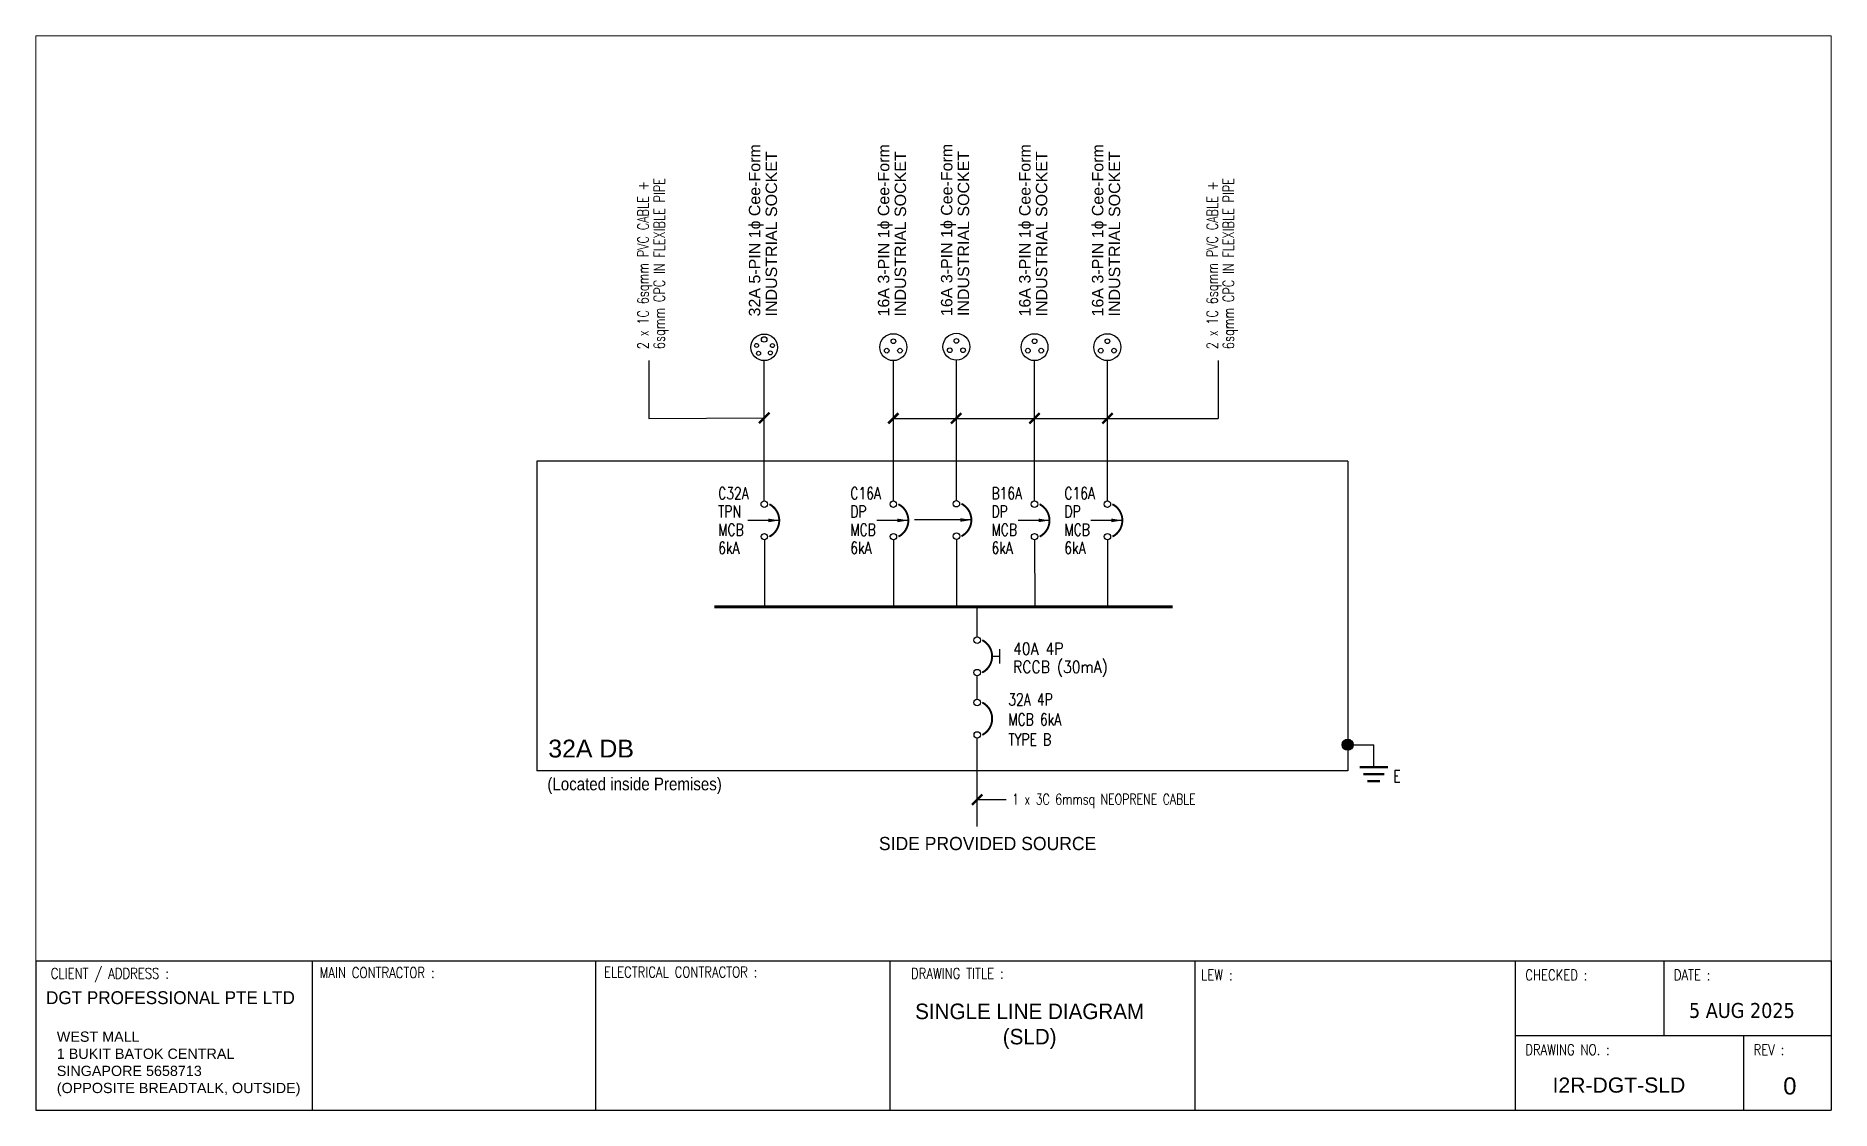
# Paper-space layout 'Layout1' of a CAD drawing. Header units: millimetres. Extents: x 1 to 279, y 2 to 168.
# The model-space entities are those that its viewports show. They can reach past a viewport. Long polylines and large blocks are cut down to what shows.
import ezdxf
from ezdxf.lldxf.tags import DXFTag

# ---------------------------------------------------------------- set-up
doc = ezdxf.new("R2010")
doc.units = ezdxf.units.MM
for name, color, linetype in [('E-SLD-DB-TXT', 3, 'Continuous'), ('E-SLD-FRAME', 8, 'Continuous'), ('E-SLD-LEGENDF', 2, 'Continuous'), ('SLD', 2, 'Continuous'), ('SLD-LINE', 7, 'Continuous'), ('SLD-TXT', 7, 'Continuous'), ('T&D', 3, 'Continuous'), ('TXT', 7, 'Continuous')]:
    doc.layers.add(name, color=color, linetype=linetype)
doc.styles.add('A', font='arial.ttf')
doc.styles.add('ARIAL', font='arial.ttf', dxfattribs={"width": 0.95})
doc.styles.add('SIMPLEX', font='simplex.shx', dxfattribs={"width": 0.75})
doc.styles.add('SLD-TXT', font='romans.shx', dxfattribs={"width": 0.75})
doc.styles.get("Standard").update_dxf_attribs({"font": 'arial.ttf'})
doc.styles.add('TAHOMA', font='tahoma.ttf', dxfattribs={"width": 0.9})
tags = doc.linetypes.add('CENTER', pattern=[2, 1.25, -0.25, 0.25, -0.25]).pattern_tags.tags
tags[10:11] = [DXFTag(74, 4), DXFTag(75, 0), DXFTag(340, '0'), DXFTag(46, 1.0), DXFTag(50, 0.0), DXFTag(44, 0.0), DXFTag(45, 0.0)]
tags[8:9] = [DXFTag(74, 4), DXFTag(75, 0), DXFTag(340, '0'), DXFTag(46, 1.0), DXFTag(50, 0.0), DXFTag(44, 0.0), DXFTag(45, 0.0)]
tags[6:7] = [DXFTag(74, 4), DXFTag(75, 0), DXFTag(340, '0'), DXFTag(46, 1.0), DXFTag(50, 0.0), DXFTag(44, 0.0), DXFTag(45, 0.0)]
tags[4:5] = [DXFTag(74, 4), DXFTag(75, 0), DXFTag(340, '0'), DXFTag(46, 1.0), DXFTag(50, 0.0), DXFTag(44, 0.0), DXFTag(45, 0.0)]
doc.dimstyles.new('1-100', dxfattribs={"dimtxt": 100, "dimasz": 100, "dimexe": 25, "dimexo": 10, "dimgap": 25, "dimtad": 1, "dimdec": 0, "dimzin": 0, "dimdsep": 46, "dimtxsty": 'SIMPLEX', "dimcen": 0, "dimclrd": 7, "dimclre": 7, "dimclrt": 7, "dimadec": 0, "dimazin": 0, "dimtfac": 1, "dimtdec": 0, "dimtofl": 0, "dimtmove": 1, "dimatfit": 0, "dimfxl": 1, "dimtolj": 1, "dimtzin": 0, "dimarcsym": 2})

# ---------------------------------------------------------------- blocks, each defined once
blk = doc.blocks.new('RCCB')
at = {"color": 3}
for centre in [(-1, 548), (0, 49)]:
    blk.add_circle(centre, 49.5, dxfattribs=at)
at = {"layer": 'E-SLD-LEGENDF', "linetype": 'ByBlock'}
blk.add_line((230, 299), (350, 299), dxfattribs=at)
at = {"layer": 'E-SLD-LEGENDF'}
blk.add_line((350, 190), (350, 408), dxfattribs=at)
at = {"layer": 'E-SLD-LEGENDF', "const_width": 30}
blk.add_lwpolyline([(77, 49, 0.611384), (77, 548)], format="xyb", dxfattribs=at)
blk = doc.blocks.new('MCCB')
at = {"color": 3}
for centre in [(-1, 548), (0, 49)]:
    blk.add_circle(centre, 49.5, dxfattribs=at)
at = {"layer": 'E-SLD-LEGENDF', "const_width": 30}
blk.add_lwpolyline([(77, 49, 0.611384), (77, 548)], format="xyb", dxfattribs=at)
blk = doc.blocks.new('3P SOCKET')
at = {"color": 4}
blk.add_circle((0, 294), 294, dxfattribs=at)
at = {"layer": 'T&D', "color": 2}
for centre in [(0, 423), (-145, 217), (145, 217)]:
    blk.add_circle(centre, 51.2, dxfattribs=at)

msp = doc.modelspace()

# ---------------------------------------------------------------- hatches: boundary and pattern name
at = {"layer": 'E-SLD-LEGENDF'}
h = msp.add_hatch(color=256, dxfattribs=at)
h.dxf.hatch_style = 1
edge = h.paths.add_edge_path()
edge.add_arc((19533, 4137), 109, 0, 360)

# ---------------------------------------------------------------- linework, layer by layer
msp.add_line((5788, 10555), (8057, 10564))
for centre, radius in [((8055, 11952), 261), ((7905, 11989), 39.5), ((8055, 12107), 54.3), ((8217, 11987), 39.5), ((7944, 11834), 39.5), ((8177, 11843), 39.5)]:
    msp.add_circle(centre, radius)
at = {"layer": 'E-SLD-FRAME', "color": 7, "linetype": 'CENTER', "ltscale": 1.5}
for p, q in [((19533, 9711), (3583, 9711)), ((3583, 9711), (3583, 3623)), ((19533, 9711), (19533, 3623)), ((19533, 3623), (3583, 3623))]:
    msp.add_line(p, q, dxfattribs=at)
at = {"layer": 'E-SLD-LEGENDF'}
for p in [(19533, 4137), (20046, 3698)]:
    msp.add_line(p, (20046, 4137), dxfattribs=at)
at = {"layer": 'E-SLD-LEGENDF', "color": 3}
for points, const_width in [([(19769, 3698), (20323, 3698)], 46.2), ([(19838, 3559), (20254, 3559)], 46.2), ([(19922, 3421), (20171, 3421)], 41.5)]:
    msp.add_lwpolyline(points, dxfattribs=dict(at, const_width=const_width))
at = {"layer": 'E-SLD-LEGENDF'}
msp.add_circle((19533, 4137), 109, dxfattribs=at)
at = {"layer": 'SLD', "color": 7}
for p, q in [((5788, 11693), (5788, 10555)), ((16983, 11693), (16983, 10555)), ((10596, 10555), (16983, 10555))]:
    msp.add_line(p, q, dxfattribs=at)
at = {"layer": 'SLD', "const_width": 56.8}
msp.add_lwpolyline([(7072, 6849), (16090, 6849)], dxfattribs=at)
at = {"layer": 'SLD-LINE', "linetype": 'ByBlock'}
for p, q in [((8057, 8931), (8057, 11691)), ((10596, 8931), (10596, 11691)), ((11836, 8939), (11836, 11699)), ((13373, 8931), (13373, 11691)), ((14806, 8931), (14806, 11691)), ((8058, 8167), (8061, 6849)), ((10597, 8167), (10598, 6849)), ((11837, 8176), (11839, 6858)), ((13374, 8167), (13376, 6849)), ((14807, 8167), (14809, 6849)), ((12244, 6258), (12244, 6849)), ((12245, 5032), (12245, 5494))]:
    msp.add_line(p, q, dxfattribs=at)
at = {"layer": 'SLD-LINE'}
msp.add_line((12246, 2531), (12246, 4268), dxfattribs=at)
at = {"layer": 'SLD-TXT'}
msp.add_line((12815, 3057), (12246, 3057), dxfattribs=at)
at = {"layer": 'SLD-TXT', "const_width": 47.9}
for points in [[(7955, 10462), (8159, 10666)], [(10494, 10454), (10697, 10657)], [(11731, 10454), (11934, 10657)], [(13271, 10454), (13475, 10657)], [(14705, 10454), (14908, 10657)], [(12144, 2955), (12347, 3159)]]:
    msp.add_lwpolyline(points, dxfattribs=at)

# ---------------------------------------------------------------- block references
at = {"layer": 'E-SLD-LEGENDF', "linetype": 'ByBlock', "xscale": 1.277777777777777, "yscale": 1.277777777777777, "zscale": 1.277777777777777}
msp.add_blockref('RCCB', (12245, 5494), dxfattribs=at)
at = {"layer": 'SLD', "xscale": 0.9, "yscale": 0.9, "zscale": 0.9}
for p in [(10596, 11691), (11836, 11699), (13373, 11691), (14806, 11691)]:
    msp.add_blockref('3P SOCKET', p, dxfattribs=at)
at = {"layer": 'SLD', "lineweight": -3, "xscale": 1.277777777777777, "yscale": 1.277777777777777, "zscale": 1.277777777777777}
for p in [(8058, 8167), (10597, 8167), (11837, 8176), (13374, 8167), (14807, 8167), (12246, 4268)]:
    msp.add_blockref('MCCB', p, dxfattribs=at)

# ---------------------------------------------------------------- texts
at = {"color": 30, "linetype": 'ByBlock', "lineweight": 40, "char_height": 225, "width": 8691.07, "attachment_point": 1, "rotation": 90, "line_spacing_factor": 0.87907, "style": 'ARIAL'}
for s, insert in [('{\\W1;\\C7;32A 5-PIN 1ɸ Cee-Form\\PINDUSTRIAL SOCKET }', (7753, 12559)), ('{\\W1;\\C7;16A 3-PIN 1ɸ Cee-Form\\PINDUSTRIAL SOCKET }', (10291, 12559)), ('{\\W1;\\C7;16A 3-PIN 1ɸ Cee-Form\\PINDUSTRIAL SOCKET }', (11532, 12567)), ('{\\W1;\\C7;16A 3-PIN 1ɸ Cee-Form\\PINDUSTRIAL SOCKET }', (13069, 12559)), ('{\\W1;\\C7;16A 3-PIN 1ɸ Cee-Form\\PINDUSTRIAL SOCKET }', (14502, 12559))]:
    msp.add_mtext(s, dxfattribs=dict(at, insert=insert))
at = {"insert": (10312, 2325), "char_height": 260, "width": 4340.8, "attachment_point": 1}
msp.add_mtext('{\\W0.95;SIDE PROVIDED SOURCE}', dxfattribs=at)
at = {"layer": 'E-SLD-DB-TXT', "style": 'A'}
msp.add_text('32A DB', height=350, dxfattribs=at).set_placement((3808, 3887))
at = {"layer": 'E-SLD-DB-TXT', "color": 2, "style": 'A', "width": 0.85}
msp.add_text('(Located inside Premises)', height=250, dxfattribs=at).set_placement((3790, 3241))
at = {"layer": 'SLD-TXT', "char_height": 217.7, "width": 7567.8, "attachment_point": 1, "rotation": 90, "line_spacing_factor": 0.880435, "style": 'SLD-TXT'}
for s, insert in [('2 x 1C {\\Fromans|c134;6}sqmm PVC CABLE + \\P{\\Fromans|c134;6}sqmm CPC IN FLEXIBLE PIPE', (5563, 11916)), ('2 x 1C 6sqmm PVC CABLE + \\P6sqmm CPC IN FLEXIBLE PIPE', (16759, 11916))]:
    msp.add_mtext(s, dxfattribs=dict(at, insert=insert))
at = {"layer": 'SLD-TXT', "width": 2989.98, "attachment_point": 1, "line_spacing_factor": 0.908108, "style": 'SLD-TXT'}
for s, insert, char_height in [('C32A\\PTPN\\PMCB\\P6kA', (7150, 9200), 236.4), ('{\\Fromans|c134;C}16A\\PDP\\PMCB\\P6kA', (9749, 9200), 236.39), ('{\\Fromans|c134;B}16A\\PDP\\PMCB\\P6kA', (12526, 9200), 236.39), ('{\\Fromans|c134;C}16A\\PDP\\PMCB\\P6kA', (13960, 9200), 236.39), ('{\\W0.85;40A 4P \\PRCCB (30mA)}', (12951, 6144), 236.39), ('{\\W0.75;E}', (20427, 3639), 236.4)]:
    msp.add_mtext(s, dxfattribs=dict(at, insert=insert, char_height=char_height))
at = {"layer": 'SLD-TXT', "insert": (12857, 5147), "char_height": 236.39, "width": 2989.98, "attachment_point": 1, "style": 'SLD-TXT'}
msp.add_mtext('32A 4P\\PMCB {\\Fromans|c134;6}kA\\PTYPE B', dxfattribs=at)
at = {"layer": 'SLD-TXT', "color": 7, "insert": (12930, 3172), "char_height": 210, "width": 8010.96, "attachment_point": 1, "style": 'SLD-TXT'}
msp.add_mtext('1 x 3C 6mmsq NEOPRENE CABLE', dxfattribs=at)

# ---------------------------------------------------------------- leaders
at = {"layer": 'SLD'}
for points in [[(8352, 8549), (7732, 8549)], [(10890, 8549), (10271, 8549)], [(12131, 8557), (11013, 8558)], [(13668, 8549), (13048, 8549)], [(15101, 8549), (14482, 8549)]]:
    msp.add_leader(points, dimstyle='1-100', override={"dimasz": 215}, dxfattribs=at)

psp = doc.layouts.get("Layout1")

# ---------------------------------------------------------------- linework, layer by layer
at = {"color": 7}
for p, q in [((1.48, 24.85), (278.8, 24.85)), ((1.48, 24.85), (1.48, 1.78)), ((44.14, 24.85), (44.14, 1.78)), ((87.94, 24.85), (87.94, 1.78)), ((133.37, 24.85), (133.37, 1.78)), ((180.5, 24.85), (180.5, 1.78)), ((230, 24.85), (230, 1.78)), ((252.95, 24.85), (252.95, 13.31)), ((278.8, 24.85), (278.8, 1.78)), ((265.26, 13.31), (265.26, 1.78)), ((1.48, 1.78), (278.8, 1.78))]:
    psp.add_line(p, q, dxfattribs=at)
at = {"layer": 'TXT', "color": 7}
psp.add_line((230, 13.31), (278.8, 13.31), dxfattribs=at)

# ---------------------------------------------------------------- texts
at = {"color": 7, "insert": (4.71, 13.91), "char_height": 1.5849, "attachment_point": 1}
psp.add_mtext_dynamic_manual_height_columns('WEST MALL\\P1 BUKIT BATOK CENTRAL\\PSINGAPORE 5658713\\P(OPPOSITE BREADTALK, OUTSIDE)', width=39.43, gutter_width=7.92, heights=[0], dxfattribs=at)
at = {"layer": 'TXT', "color": 7, "style": 'SIMPLEX', "width": 0.8}
for s, height, p in [('CLIENT / ADDRESS :', 1.6479, (3.78, 22.06)), ('MAIN CONTRACTOR :', 1.65, (45.3, 22.18)), ('ELECTRICAL CONTRACTOR :', 1.65, (89.23, 22.27)), ('DRAWING TITLE :', 1.6479, (136.67, 22.06)), ('LEW :', 1.648, (181.48, 21.82)), ('CHECKED :', 1.648, (231.55, 21.82)), ('DATE :', 1.648, (254.5, 21.82)), ('DRAWING NO. :', 1.6479, (231.55, 10.28)), ('REV :', 1.648, (266.82, 10.28))]:
    psp.add_text(s, height=height, dxfattribs=at).set_placement(p)
at = {"layer": 'TXT', "color": 7}
for s, height, style, p in [('5 AUG 2025', 2.307, 'TAHOMA', (256.84, 16.01)), ('I2R-DGT-SLD', 2.3386, 'ARIAL', (235.77, 4.47)), ('0', 2.64, 'ARIAL', (271.4, 4.19))]:
    psp.add_text(s, height=height, dxfattribs=dict(at, style=style)).set_placement(p)
at = {"layer": 'TXT', "color": 7, "attachment_point": 1, "line_spacing_factor": 0.975, "style": 'ARIAL'}
for s, insert, char_height, width in [('\\pxqc;DGT PROFESSIONAL PTE LTD', (2.34, 20.13), 1.9901, 39.8553), ('\\pxqc;SINGLE LINE DIAGRAM\\P(SLD)', (130.68, 18.22), 2.3987, 48.6279)]:
    psp.add_mtext(s, dxfattribs=dict(at, insert=insert, char_height=char_height, width=width))

# ---------------------------------------------------------------- viewports
at = {"layer": '0'}
psp.add_viewport(center=(140.14, 96.25), size=(277.32, 142.8071), view_center_point=(11385.51, 8983.28), view_height=18184.6246, dxfattribs=at)

doc.saveas('drawing.dxf')
